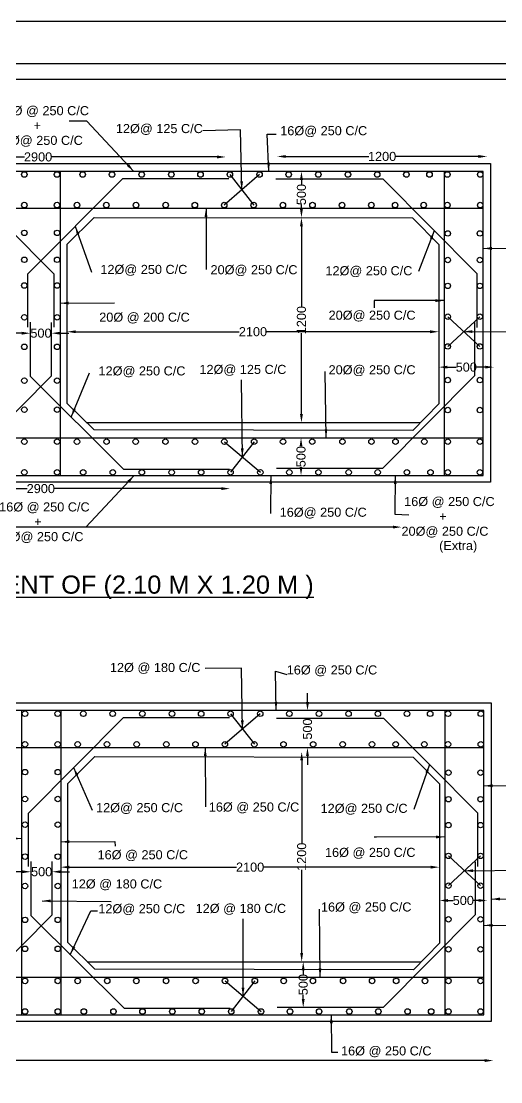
# Model space of a CAD drawing. Header units: millimetres. Extents: x 1099666 to 1368832, y 44489344 to 44677703.
# Drawn here: x 1223865 to 1276635, y 44560984 to 44677703 of the extents above; entities that cross this region are included whole.
import ezdxf

# ---------------------------------------------------------------- set-up
doc = ezdxf.new("R2010")
doc.units = ezdxf.units.MM
doc.header["$MEASUREMENT"] = 0
for name, color, linetype in [('DIMENSIONS', 7, 'Continuous'), ('DRAWING', 2, 'Continuous'), ('TEXT', 7, 'Continuous')]:
    doc.layers.add(name, color=color, linetype=linetype)
doc.styles.get("Standard").update_dxf_attribs({"font": 'arial.ttf', "height": 1000})
doc.dimstyles.get("Standard").update_dxf_attribs({"dimtxt": 1000, "dimasz": 950, "dimexe": 0.18, "dimexo": 0.0625, "dimgap": 0.09, "dimtad": 0, "dimdec": 0, "dimzin": 0, "dimdsep": 46, "dimtxsty": 'Standard', "dimcen": 0.09, "dimse1": 1, "dimse2": 1, "dimadec": 0, "dimazin": 0, "dimtfac": 1, "dimtdec": 0, "dimtofl": 0, "dimtmove": 0, "dimatfit": 3, "dimfxl": 1, "dimtolj": 1, "dimtzin": 0, "dimarcsym": 0})

# ---------------------------------------------------------------- blocks, each defined once
blk = doc.blocks.new('*D56')
at = {"layer": 'Defpoints', "color": 0, "transparency": 16777216}
for p in [(1205068, 44662639), (1246375, 44662764), (1246375, 44662764)]:
    blk.add_point(p, dxfattribs=at)
at = {"layer": 'DIMENSIONS', "color": 0, "lineweight": -2, "transparency": 16777216}
for p, q in [((1206018, 44662764), (1224221, 44662764)), ((1245425, 44662764), (1227221, 44662764))]:
    blk.add_line(p, q, dxfattribs=at)
at = {"layer": 'DIMENSIONS', "color": 0, "transparency": 16777216}
for points in [[(1206018, 44662923), (1206018, 44662606), (1205068, 44662764)], [(1245425, 44662923), (1245425, 44662606), (1246375, 44662764)]]:
    blk.add_solid(points, dxfattribs=at)
at = {"layer": 'DIMENSIONS', "color": 0, "transparency": 16777216, "insert": (1225721, 44662764), "char_height": 1000, "attachment_point": 5}
blk.add_mtext('\\A1;2900', dxfattribs=at)
blk = doc.blocks.new('*D57')
at = {"layer": 'Defpoints', "color": 0, "transparency": 16777216}
for p in [(1252020, 44662637), (1275130, 44662818), (1275130, 44662795)]:
    blk.add_point(p, dxfattribs=at)
at = {"layer": 'DIMENSIONS', "color": 0, "lineweight": -2, "transparency": 16777216}
for p, q in [((1252970, 44662818), (1262130, 44662818)), ((1274180, 44662818), (1265019, 44662818))]:
    blk.add_line(p, q, dxfattribs=at)
at = {"layer": 'DIMENSIONS', "color": 0, "transparency": 16777216}
for points in [[(1252970, 44662976), (1252970, 44662659), (1252020, 44662818)], [(1274180, 44662976), (1274180, 44662659), (1275130, 44662818)]]:
    blk.add_solid(points, dxfattribs=at)
at = {"layer": 'DIMENSIONS', "color": 0, "transparency": 16777216, "insert": (1263575, 44662818), "char_height": 1000, "attachment_point": 5}
blk.add_mtext('\\A1;1200', dxfattribs=at)
blk = doc.blocks.new('*D59')
at = {"layer": 'Defpoints', "color": 0, "transparency": 16777216}
for p in [(1254879, 44631851), (1254656, 44627709), (1254879, 44627709)]:
    blk.add_point(p, dxfattribs=at)
at = {"layer": 'DIMENSIONS', "color": 0, "lineweight": -2, "transparency": 16777216}
for p, q in [((1254656, 44630901), (1254656, 44630883)), ((1254656, 44628659), (1254656, 44628677))]:
    blk.add_line(p, q, dxfattribs=at)
at = {"layer": 'DIMENSIONS', "color": 0, "transparency": 16777216}
for points in [[(1254498, 44630901), (1254815, 44630901), (1254656, 44631851)], [(1254498, 44628659), (1254815, 44628659), (1254656, 44627709)]]:
    blk.add_solid(points, dxfattribs=at)
at = {"layer": 'DIMENSIONS', "color": 0, "transparency": 16777216, "insert": (1254656, 44629780), "char_height": 1000, "attachment_point": 5, "rotation": 90}
blk.add_mtext('\\A1;500', dxfattribs=at)
blk = doc.blocks.new('*D60')
at = {"layer": 'Defpoints', "color": 0, "transparency": 16777216}
for p in [(1254700, 44656073), (1254700, 44656073), (1254656, 44633538)]:
    blk.add_point(p, dxfattribs=at)
at = {"layer": 'DIMENSIONS', "color": 0, "lineweight": -2, "transparency": 16777216}
for p, q in [((1254700, 44655123), (1254700, 44646250)), ((1254700, 44634488), (1254700, 44643361))]:
    blk.add_line(p, q, dxfattribs=at)
at = {"layer": 'DIMENSIONS', "color": 0, "transparency": 16777216}
for points in [[(1254542, 44655123), (1254859, 44655123), (1254700, 44656073)], [(1254542, 44634488), (1254859, 44634488), (1254700, 44633538)]]:
    blk.add_solid(points, dxfattribs=at)
at = {"layer": 'DIMENSIONS', "color": 0, "transparency": 16777216, "insert": (1254700, 44644806), "char_height": 1000, "attachment_point": 5, "rotation": 90}
blk.add_mtext('\\A1;1200', dxfattribs=at)
blk = doc.blocks.new('*D61')
at = {"layer": 'Defpoints', "color": 0, "transparency": 16777216}
for p in [(1254700, 44661180), (1254700, 44661180), (1254700, 44656073)]:
    blk.add_point(p, dxfattribs=at)
at = {"layer": 'DIMENSIONS', "color": 0, "lineweight": -2, "transparency": 16777216}
for p, q in [((1254700, 44660230), (1254700, 44659729)), ((1254700, 44657023), (1254700, 44657523))]:
    blk.add_line(p, q, dxfattribs=at)
at = {"layer": 'DIMENSIONS', "color": 0, "transparency": 16777216}
for points in [[(1254542, 44660230), (1254859, 44660230), (1254700, 44661180)], [(1254542, 44657023), (1254859, 44657023), (1254700, 44656073)]]:
    blk.add_solid(points, dxfattribs=at)
at = {"layer": 'DIMENSIONS', "color": 0, "transparency": 16777216, "insert": (1254700, 44658626), "char_height": 1000, "attachment_point": 5, "rotation": 90}
blk.add_mtext('\\A1;500', dxfattribs=at)
blk = doc.blocks.new('*D62')
at = {"layer": 'Defpoints', "color": 0, "transparency": 16777216}
for p in [(1228918, 44643574), (1228918, 44643527), (1269811, 44643574)]:
    blk.add_point(p, dxfattribs=at)
at = {"layer": 'DIMENSIONS', "color": 0, "lineweight": -2, "transparency": 16777216}
for p, q in [((1229868, 44643527), (1247865, 44643527)), ((1268861, 44643527), (1250865, 44643527))]:
    blk.add_line(p, q, dxfattribs=at)
at = {"layer": 'DIMENSIONS', "color": 0, "transparency": 16777216}
for points in [[(1229868, 44643685), (1229868, 44643368), (1228918, 44643527)], [(1268861, 44643685), (1268861, 44643368), (1269811, 44643527)]]:
    blk.add_solid(points, dxfattribs=at)
at = {"layer": 'DIMENSIONS', "color": 0, "transparency": 16777216, "insert": (1249365, 44643527), "char_height": 1000, "attachment_point": 5}
blk.add_mtext('\\A1;2100', dxfattribs=at)
blk = doc.blocks.new('*D63')
at = {"layer": 'Defpoints', "color": 0, "transparency": 16777216}
for p in [(1224867, 44643368), (1224867, 44643368), (1227211, 44643368)]:
    blk.add_point(p, dxfattribs=at)
at = {"layer": 'DIMENSIONS', "color": 0, "lineweight": -2, "transparency": 16777216}
for p, q in [((1223917, 44643368), (1222967, 44643368)), ((1228161, 44643368), (1229111, 44643368))]:
    blk.add_line(p, q, dxfattribs=at)
at = {"layer": 'DIMENSIONS', "color": 0, "transparency": 16777216}
for points in [[(1223917, 44643527), (1223917, 44643210), (1224867, 44643368)], [(1228161, 44643527), (1228161, 44643210), (1227211, 44643368)]]:
    blk.add_solid(points, dxfattribs=at)
at = {"layer": 'DIMENSIONS', "color": 0, "transparency": 16777216, "insert": (1226039, 44643368), "char_height": 1000, "attachment_point": 5}
blk.add_mtext('\\A1;500', dxfattribs=at)
blk = doc.blocks.new('*D64')
at = {"layer": 'Defpoints', "color": 0, "transparency": 16777216}
for p in [(1205198, 44626263), (1205198, 44626041), (1246842, 44625957)]:
    blk.add_point(p, dxfattribs=at)
at = {"layer": 'DIMENSIONS', "color": 0, "lineweight": -2, "transparency": 16777216}
for p, q in [((1206148, 44626263), (1224520, 44626263)), ((1245892, 44626263), (1227520, 44626263))]:
    blk.add_line(p, q, dxfattribs=at)
at = {"layer": 'DIMENSIONS', "color": 0, "transparency": 16777216}
for points in [[(1206148, 44626421), (1206148, 44626104), (1205198, 44626263)], [(1245892, 44626421), (1245892, 44626104), (1246842, 44626263)]]:
    blk.add_solid(points, dxfattribs=at)
at = {"layer": 'DIMENSIONS', "color": 0, "transparency": 16777216, "insert": (1226020, 44626263), "char_height": 1000, "attachment_point": 5}
blk.add_mtext('\\A1;2900', dxfattribs=at)
blk = doc.blocks.new('*D76')
at = {"layer": 'Defpoints', "color": 0, "transparency": 16777216}
for p in [(1129745, 44622169), (1265708, 44622029), (1265708, 44621074)]:
    blk.add_point(p, dxfattribs=at)
at = {"layer": 'DIMENSIONS', "color": 0, "lineweight": -2, "transparency": 16777216}
for p, q in [((1130695, 44622029), (1197384, 44622029)), ((1264758, 44622029), (1200368, 44622029))]:
    blk.add_line(p, q, dxfattribs=at)
at = {"layer": 'DIMENSIONS', "color": 0, "transparency": 16777216}
for points in [[(1130695, 44622187), (1130695, 44621871), (1129745, 44622029)], [(1264758, 44622187), (1264758, 44621871), (1265708, 44622029)]]:
    blk.add_solid(points, dxfattribs=at)
at = {"layer": 'DIMENSIONS', "color": 0, "transparency": 16777216, "insert": (1198876, 44622029), "char_height": 1000, "attachment_point": 5}
blk.add_mtext('\\A1;8300', dxfattribs=at)
blk = doc.blocks.new('*D77')
at = {"layer": 'Defpoints', "color": 0, "transparency": 16777216}
for p in [(1269811, 44640279), (1275867, 44640279), (1269811, 44639632)]:
    blk.add_point(p, dxfattribs=at)
at = {"layer": 'DIMENSIONS', "color": 0, "lineweight": -2, "transparency": 16777216}
for p, q in [((1270761, 44639632), (1271736, 44639632)), ((1274917, 44639632), (1273942, 44639632))]:
    blk.add_line(p, q, dxfattribs=at)
at = {"layer": 'DIMENSIONS', "color": 0, "transparency": 16777216}
for points in [[(1270761, 44639790), (1270761, 44639474), (1269811, 44639632)], [(1274917, 44639790), (1274917, 44639474), (1275867, 44639632)]]:
    blk.add_solid(points, dxfattribs=at)
at = {"layer": 'DIMENSIONS', "color": 0, "transparency": 16777216, "insert": (1272839, 44639632), "char_height": 1000, "attachment_point": 5}
blk.add_mtext('\\A1;500', dxfattribs=at)
blk = doc.blocks.new('*D89')
at = {"layer": 'Defpoints', "color": 0, "transparency": 16777216}
for p in [(1255008, 44601839), (1255366, 44601839), (1255008, 44597772)]:
    blk.add_point(p, dxfattribs=at)
at = {"layer": 'DIMENSIONS', "color": 0, "lineweight": -2, "transparency": 16777216}
for p, q in [((1255366, 44602789), (1255366, 44603739)), ((1255366, 44596822), (1255366, 44595872))]:
    blk.add_line(p, q, dxfattribs=at)
at = {"layer": 'DIMENSIONS', "color": 0, "transparency": 16777216}
for points in [[(1255208, 44602789), (1255524, 44602789), (1255366, 44601839)], [(1255208, 44596822), (1255524, 44596822), (1255366, 44597772)]]:
    blk.add_solid(points, dxfattribs=at)
at = {"layer": 'DIMENSIONS', "color": 0, "transparency": 16777216, "insert": (1255366, 44599805), "char_height": 1000, "attachment_point": 5, "rotation": 90}
blk.add_mtext('\\A1;500', dxfattribs=at)
blk = doc.blocks.new('*D90')
at = {"layer": 'Defpoints', "color": 0, "transparency": 16777216}
for p in [(1224939, 44584332), (1227284, 44584332), (1227284, 44584099)]:
    blk.add_point(p, dxfattribs=at)
at = {"layer": 'DIMENSIONS', "color": 0, "lineweight": -2, "transparency": 16777216}
for p, q in [((1223989, 44584099), (1223039, 44584099)), ((1228234, 44584099), (1229184, 44584099))]:
    blk.add_line(p, q, dxfattribs=at)
at = {"layer": 'DIMENSIONS', "color": 0, "transparency": 16777216}
for points in [[(1223989, 44584258), (1223989, 44583941), (1224939, 44584099)], [(1228234, 44584258), (1228234, 44583941), (1227284, 44584099)]]:
    blk.add_solid(points, dxfattribs=at)
at = {"layer": 'DIMENSIONS', "color": 0, "transparency": 16777216, "insert": (1226111, 44584099), "char_height": 1000, "attachment_point": 5}
blk.add_mtext('\\A1;500', dxfattribs=at)
blk = doc.blocks.new('*D91')
at = {"layer": 'Defpoints', "color": 0, "transparency": 16777216}
for p in [(1269884, 44584603), (1228213, 44583944), (1269884, 44583944)]:
    blk.add_point(p, dxfattribs=at)
at = {"layer": 'DIMENSIONS', "color": 0, "lineweight": -2, "transparency": 16777216}
for p, q in [((1229163, 44584603), (1247548, 44584603)), ((1268934, 44584603), (1250549, 44584603))]:
    blk.add_line(p, q, dxfattribs=at)
at = {"layer": 'DIMENSIONS', "color": 0, "transparency": 16777216}
for points in [[(1229163, 44584762), (1229163, 44584445), (1228213, 44584603)], [(1268934, 44584762), (1268934, 44584445), (1269884, 44584603)]]:
    blk.add_solid(points, dxfattribs=at)
at = {"layer": 'DIMENSIONS', "color": 0, "transparency": 16777216, "insert": (1249049, 44584603), "char_height": 1000, "attachment_point": 5}
blk.add_mtext('\\A1;2100', dxfattribs=at)
blk = doc.blocks.new('*D92')
at = {"layer": 'Defpoints', "color": 0, "transparency": 16777216}
for p in [(1254727, 44597297), (1255287, 44597297), (1254895, 44574198)]:
    blk.add_point(p, dxfattribs=at)
at = {"layer": 'DIMENSIONS', "color": 0, "lineweight": -2, "transparency": 16777216}
for p, q in [((1254727, 44596347), (1254727, 44587192)), ((1254727, 44575148), (1254727, 44584303))]:
    blk.add_line(p, q, dxfattribs=at)
at = {"layer": 'DIMENSIONS', "color": 0, "transparency": 16777216}
for points in [[(1254569, 44596347), (1254885, 44596347), (1254727, 44597297)], [(1254569, 44575148), (1254885, 44575148), (1254727, 44574198)]]:
    blk.add_solid(points, dxfattribs=at)
at = {"layer": 'DIMENSIONS', "color": 0, "transparency": 16777216, "insert": (1254727, 44585747), "char_height": 1000, "attachment_point": 5, "rotation": 90}
blk.add_mtext('\\A1;1200', dxfattribs=at)
blk = doc.blocks.new('*D93')
at = {"layer": 'Defpoints', "color": 0, "transparency": 16777216}
for p in [(1254895, 44574198), (1254895, 44569152), (1254895, 44569152)]:
    blk.add_point(p, dxfattribs=at)
at = {"layer": 'DIMENSIONS', "color": 0, "lineweight": -2, "transparency": 16777216}
for p, q in [((1254895, 44573248), (1254895, 44572778)), ((1254895, 44570102), (1254895, 44570572))]:
    blk.add_line(p, q, dxfattribs=at)
at = {"layer": 'DIMENSIONS', "color": 0, "transparency": 16777216}
for points in [[(1254737, 44573248), (1255053, 44573248), (1254895, 44574198)], [(1254737, 44570102), (1255053, 44570102), (1254895, 44569152)]]:
    blk.add_solid(points, dxfattribs=at)
at = {"layer": 'DIMENSIONS', "color": 0, "transparency": 16777216, "insert": (1254895, 44571675), "char_height": 1000, "attachment_point": 5, "rotation": 90}
blk.add_mtext('\\A1;500', dxfattribs=at)
blk = doc.blocks.new('*D94')
at = {"layer": 'Defpoints', "color": 0, "transparency": 16777216}
for p in [(1269884, 44581075), (1275137, 44581168), (1275137, 44580937)]:
    blk.add_point(p, dxfattribs=at)
at = {"layer": 'DIMENSIONS', "color": 0, "lineweight": -2, "transparency": 16777216}
for p, q in [((1270834, 44580937), (1271408, 44580937)), ((1274187, 44580937), (1273614, 44580937))]:
    blk.add_line(p, q, dxfattribs=at)
at = {"layer": 'DIMENSIONS', "color": 0, "transparency": 16777216}
for points in [[(1270834, 44581095), (1270834, 44580778), (1269884, 44580937)], [(1274187, 44581095), (1274187, 44580778), (1275137, 44580937)]]:
    blk.add_solid(points, dxfattribs=at)
at = {"layer": 'DIMENSIONS', "color": 0, "transparency": 16777216, "insert": (1272511, 44580937), "char_height": 1000, "attachment_point": 5}
blk.add_mtext('\\A1;500', dxfattribs=at)
blk = doc.blocks.new('*D117')
at = {"layer": 'Defpoints', "color": 0, "transparency": 16777216}
for p in [(1130151, 44563203), (1275816, 44563355), (1275816, 44563320)]:
    blk.add_point(p, dxfattribs=at)
at = {"layer": 'DIMENSIONS', "color": 0, "lineweight": -2, "transparency": 16777216}
for p, q in [((1131101, 44563320), (1201491, 44563320)), ((1274866, 44563320), (1204475, 44563320))]:
    blk.add_line(p, q, dxfattribs=at)
at = {"layer": 'DIMENSIONS', "color": 0, "transparency": 16777216}
for points in [[(1131101, 44563478), (1131101, 44563161), (1130151, 44563320)], [(1274866, 44563478), (1274866, 44563161), (1275816, 44563320)]]:
    blk.add_solid(points, dxfattribs=at)
at = {"layer": 'DIMENSIONS', "color": 0, "transparency": 16777216, "insert": (1202983, 44563320), "char_height": 1000, "attachment_point": 5}
blk.add_mtext('\\A1;8300', dxfattribs=at)

msp = doc.modelspace()

# ---------------------------------------------------------------- linework, layer by layer
at = {"layer": 'DIMENSIONS', "color": 0}
msp.add_lwpolyline([(1368831.8, 44489343.7), (1099665.8, 44489343.7), (1099665.8, 44677702.9), (1368831.8, 44677702.9)], close=True, dxfattribs=at)
at = {"layer": 'DIMENSIONS'}
msp.add_lwpolyline([(1362139.2, 44495639.2), (1110959.1, 44495639.2), (1110959.1, 44673046.5), (1362139.2, 44673046.5)], close=True, dxfattribs=at)
msp.add_lwpolyline([(1362139.2, 44671271), (1112771.8, 44671271), (1112771.8, 44495639.2)], dxfattribs=at)
at = {"layer": 'DRAWING', "color": 0}
for points in [[(1129806.9, 44662027.3), (1275511.5, 44662027.3), (1275511.5, 44626963.6), (1129806.9, 44626963.6)], [(1274702.6, 44661179.6), (1130623.1, 44661179.6), (1130623.1, 44627708.6), (1274702.6, 44627708.6)], [(1129879.5, 44602686.7), (1275584, 44602686.7), (1275584, 44567623), (1129879.5, 44567623)], [(1274775.2, 44601838.9), (1130695.7, 44601838.9), (1130695.7, 44568367.9), (1274775.2, 44568367.9)]]:
    msp.add_lwpolyline(points, close=True, dxfattribs=at)
for points in [[(1205232.3, 44660378.4), (1217004, 44660378.4), (1227443.2, 44649913), (1227443.2, 44644014.8)], [(1224576, 44644017), (1224576, 44649885), (1235036.8, 44660410.4), (1246699.3, 44660410.4)], [(1228140.9, 44661179.6), (1228140.9, 44627708.6)], [(1250091, 44660830.6), (1246202.8, 44657468.3)], [(1246825, 44660830.6), (1249447.4, 44657468.3)], [(1251892.8, 44660356.6), (1263643.3, 44660356.6), (1273987.1, 44649926.8), (1273987.1, 44644012)], [(1270395.8, 44661179.6), (1270395.8, 44627708.6)], [(1130623.1, 44657112.3), (1274702.6, 44657112.3)], [(1228918.2, 44635641.7), (1228918.2, 44653154.6), (1231877.9, 44656117.1), (1266925.2, 44656049.1), (1269811.2, 44653123.7), (1269811.2, 44635590.8), (1266944.4, 44632649.1), (1231889.8, 44632717.8), (1228918.2, 44635641.7)], [(1270803.9, 44645185), (1274335, 44641909.9)], [(1274335, 44645185), (1270803.9, 44641909.9)], [(1205335.3, 44628454.4), (1217022.1, 44628454.4), (1227211.1, 44638693.1), (1227211.1, 44644550.3)], [(1224866.7, 44644578.6), (1224866.7, 44638630.8), (1235104.6, 44628408.9), (1246782.1, 44628408.9)], [(1273749.2, 44644546.8), (1273749.2, 44638691.8), (1263627.2, 44628492.8), (1251958, 44628492.8)], [(1231055.8, 44633538.4), (1267811.1, 44633538.4)], [(1130623.1, 44631850.8), (1274702.6, 44631850.8)], [(1246216.6, 44631425.1), (1250181.1, 44628060.9)], [(1249498.1, 44631425.1), (1246899.6, 44628060.9)], [(1223901.9, 44601838.9), (1223901.9, 44568367.9)], [(1228213.4, 44601838.9), (1228213.4, 44568367.9)], [(1270468.3, 44601838.9), (1270468.3, 44568367.9)], [(1224648.5, 44584676.3), (1224648.5, 44590544.3), (1235109.4, 44601069.8), (1246771.8, 44601069.8)], [(1250163.5, 44601489.9), (1246275.3, 44598127.6)], [(1246897.5, 44601489.9), (1249520, 44598127.6)], [(1251965.3, 44601015.9), (1263715.9, 44601015.9), (1274059.6, 44590586.2), (1274059.6, 44584671.3)], [(1130695.7, 44597771.7), (1274775.2, 44597771.7)], [(1228990.7, 44576301.1), (1228990.7, 44593813.9), (1231950.4, 44596776.4), (1266997.8, 44596708.4), (1269883.8, 44593783.1), (1269883.8, 44576250.2), (1267017, 44573308.4), (1231962.3, 44573377.1), (1228990.7, 44576301.1)], [(1270876.4, 44585844.3), (1274407.5, 44582569.3)], [(1274407.5, 44585844.3), (1270876.4, 44582569.3)], [(1205407.9, 44569113.7), (1217094.6, 44569113.7), (1227283.6, 44579352.4), (1227283.6, 44585209.7)], [(1224939.2, 44585237.9), (1224939.2, 44579290.1), (1235177.1, 44569068.3), (1246854.7, 44569068.3)], [(1273821.7, 44585206.1), (1273821.7, 44579351.1), (1263699.7, 44569152.2), (1252030.6, 44569152.2)], [(1231128.3, 44574197.8), (1267883.7, 44574197.8)], [(1130695.7, 44572510.1), (1274775.2, 44572510.1)], [(1246289.1, 44572084.4), (1250253.6, 44568720.2)], [(1249570.6, 44572084.4), (1246972.1, 44568720.2)]]:
    msp.add_lwpolyline(points, dxfattribs=at)
for centre in [(1224202.1, 44660830.6), (1227803.7, 44660830.6), (1230628.4, 44660830.6), (1233852.7, 44660830.6), (1237124.3, 44660830.6), (1240377.2, 44660830.6), (1243590.4, 44660830.6), (1246825, 44660830.6), (1250091, 44660830.6), (1253299.9, 44660830.6), (1256560, 44660830.6), (1259814.8, 44660830.6), (1263040.2, 44660830.6), (1266249.8, 44660830.6), (1268794, 44660830.6), (1270760.4, 44660830.6), (1274370.2, 44660830.6), (1224202.1, 44657468.3), (1227803.7, 44657468.3), (1230006.2, 44657468.3), (1233230.5, 44657468.3), (1236502.1, 44657468.3), (1239755, 44657468.3), (1242968.2, 44657468.3), (1246202.8, 44657468.3), (1249447.4, 44657468.3), (1252656.4, 44657468.3), (1255916.5, 44657468.3), (1259171.3, 44657468.3), (1262396.6, 44657468.3), (1265004.8, 44657468.3), (1268150.5, 44657468.3), (1270760.4, 44657468.3), (1274370.2, 44657468.3), (1224208.8, 44654405.3), (1227814.2, 44654405.3), (1270803.9, 44654346.7), (1274335, 44654346.7), (1224208.8, 44651449.7), (1227814.2, 44651449.7), (1270803.9, 44651420.9), (1274335, 44651420.9), (1224208.8, 44648619.1), (1227814.2, 44648619.1), (1270803.9, 44648574), (1274335, 44648574), (1224208.8, 44645108.4), (1227814.2, 44645108.4), (1270803.9, 44645185), (1274335, 44645185), (1224208.8, 44641870.7), (1227814.2, 44641870.7), (1270803.9, 44641909.9), (1274335, 44641909.9), (1224208.8, 44638139.5), (1227814.2, 44638139.5), (1270803.9, 44638209.1), (1274335, 44638209.1), (1224208.8, 44634956.2), (1227814.2, 44634956.2), (1270803.9, 44634908.1), (1274335, 44634908.1), (1224208.8, 44631425.1), (1227814.2, 44631425.1), (1230001.9, 44631425.1), (1233255.9, 44631425.1), (1236454.8, 44631425.1), (1239737.6, 44631425.1), (1242980.2, 44631425.1), (1246216.6, 44631425.1), (1249498.1, 44631425.1), (1252678.7, 44631425.1), (1255888, 44631425.1), (1259213.1, 44631425.1), (1262405, 44631425.1), (1265047.5, 44631425.1), (1268221.6, 44631425.1), (1270803.9, 44631425.1), (1274335, 44631425.1), (1224208.8, 44628060.9), (1227814.2, 44628060.9), (1230684.9, 44628060.9), (1233938.9, 44628060.9), (1237137.8, 44628060.9), (1240420.6, 44628060.9), (1243663.2, 44628060.9), (1246899.6, 44628060.9), (1250181.1, 44628060.9), (1253361.6, 44628060.9), (1256571, 44628060.9), (1259896.1, 44628060.9), (1263088, 44628060.9), (1266303.1, 44628060.9), (1268904.5, 44628060.9), (1270803.9, 44628060.9), (1274335, 44628060.9), (1224274.7, 44601489.9), (1227876.2, 44601489.9), (1230700.9, 44601489.9), (1233925.2, 44601489.9), (1237196.9, 44601489.9), (1240449.7, 44601489.9), (1243662.9, 44601489.9), (1246897.5, 44601489.9), (1250163.5, 44601489.9), (1253372.5, 44601489.9), (1256632.6, 44601489.9), (1259887.4, 44601489.9), (1263112.7, 44601489.9), (1266322.4, 44601489.9), (1268866.6, 44601489.9), (1270832.9, 44601489.9), (1274442.7, 44601489.9), (1224274.7, 44598127.6), (1227876.2, 44598127.6), (1230078.7, 44598127.6), (1233303.1, 44598127.6), (1236574.7, 44598127.6), (1239827.5, 44598127.6), (1243040.7, 44598127.6), (1246275.3, 44598127.6), (1249520, 44598127.6), (1252728.9, 44598127.6), (1255989, 44598127.6), (1259243.8, 44598127.6), (1262469.2, 44598127.6), (1265077.3, 44598127.6), (1268223, 44598127.6), (1270832.9, 44598127.6), (1274442.7, 44598127.6), (1224281.4, 44595064.6), (1227886.7, 44595064.6), (1270876.4, 44595006), (1274407.5, 44595006), (1224281.4, 44592109.1), (1227886.7, 44592109.1), (1270876.4, 44592080.2), (1274407.5, 44592080.2), (1224281.4, 44589278.5), (1227886.7, 44589278.5), (1270876.4, 44589233.3), (1274407.5, 44589233.3), (1224281.4, 44585767.7), (1227886.7, 44585767.7), (1270876.4, 44585844.3), (1274407.5, 44585844.3), (1224281.4, 44582530), (1227886.7, 44582530), (1270876.4, 44582569.3), (1274407.5, 44582569.3), (1224281.4, 44578798.8), (1227886.7, 44578798.8), (1270876.4, 44578868.4), (1274407.5, 44578868.4), (1224281.4, 44575615.5), (1227886.7, 44575615.5), (1270876.4, 44575567.4), (1274407.5, 44575567.4), (1224281.4, 44572084.4), (1227886.7, 44572084.4), (1230074.5, 44572084.4), (1233328.4, 44572084.4), (1236527.3, 44572084.4), (1239810.1, 44572084.4), (1243052.8, 44572084.4), (1246289.1, 44572084.4), (1249570.6, 44572084.4), (1252751.2, 44572084.4), (1255960.6, 44572084.4), (1259285.6, 44572084.4), (1262477.6, 44572084.4), (1265120.1, 44572084.4), (1268294.1, 44572084.4), (1270876.4, 44572084.4), (1274407.5, 44572084.4), (1224281.4, 44568720.2), (1227886.7, 44568720.2), (1230757.4, 44568720.2), (1234011.4, 44568720.2), (1237210.3, 44568720.2), (1240493.1, 44568720.2), (1243735.7, 44568720.2), (1246972.1, 44568720.2), (1250253.6, 44568720.2), (1253434.2, 44568720.2), (1256643.5, 44568720.2), (1259968.6, 44568720.2), (1263160.5, 44568720.2), (1266375.7, 44568720.2), (1268977.1, 44568720.2), (1270876.4, 44568720.2), (1274407.5, 44568720.2)]:
    msp.add_circle(centre, 302.4, dxfattribs=at)

# ---------------------------------------------------------------- texts
at = {"layer": 'TEXT', "color": 0}
for s, height, p in [('16Ø @ 250 C/C', 1000, (1221365.2, 44667358.1)), ('+', 1000, (1225224.9, 44665723.2)), ('12Ø@ 125 C/C ', 1000, (1234281.6, 44665390)), ('16Ø@ 250 C/C ', 1000, (1252364.8, 44665153.4)), ('20Ø@ 250 C/C', 1000, (1221071.5, 44664088.3)), ('12Ø@ 250 C/C ', 1000, (1232574.7, 44649888.6)), ('20Ø@ 250 C/C', 1000, (1244694.4, 44649855.1)), ('12Ø@ 250 C/C ', 1000, (1257341.2, 44649744.1)), ('20Ø @ 200 C/C', 1000, (1232449.9, 44644631.9)), ('20Ø@ 250 C/C', 1000, (1257688.5, 44644851.7)), ('12Ø@ 250 C/C ', 1000, (1232370.7, 44638719.8)), ('12Ø@ 125 C/C ', 1000, (1243473.6, 44638882.8)), ('20Ø@ 250 C/C', 1000, (1257688.5, 44638841.7)), ('16Ø @ 250 C/C', 1000, (1266001.3, 44624343.7)), ('16Ø @ 250 C/C', 1000, (1221438.2, 44623749.1)), ('16Ø@ 250 C/C ', 1000, (1252307.9, 44623167.1)), ('+', 1000, (1225298, 44622114.2)), ('+', 1000, (1269861, 44622708.8)), ('20Ø@ 250 C/C', 1000, (1221144.6, 44620479.3)), ('20Ø@ 250 C/C', 1000, (1265707.7, 44621073.8)), ('(Extra)', 1000, (1269853.6, 44619500.8)), ('%%UR.C.C DETAILS OF BOX UNDER EARTH BANK VENT OF (2.10 M X 1.20 M )', 2000, (1158567.1, 44614701.2)), ('12Ø @ 180 C/C', 1000, (1233628.9, 44606079.7)), ('16Ø @ 250 C/C', 1000, (1253083, 44605810)), ('12Ø@ 250 C/C ', 1000, (1232099.5, 44590655.5)), ('16Ø @ 250 C/C', 1000, (1244505.4, 44590726.5)), ('12Ø@ 250 C/C ', 1000, (1256807.6, 44590580.4)), ('16Ø @ 250 C/C', 1000, (1232264.2, 44585471.6)), ('16Ø @ 250 C/C', 1000, (1257289.9, 44585730)), ('12Ø @ 180 C/C', 1000, (1229419.5, 44582260.3)), ('16Ø @ 250 C/C', 1000, (1256848, 44579724.5)), ('12Ø@ 250 C/C ', 1000, (1232350.5, 44579534.3)), ('12Ø @ 180 C/C', 1000, (1243056.7, 44579566.8)), ('16Ø @ 250 C/C', 1000, (1259056.6, 44563885.6))]:
    msp.add_text(s, height=height, dxfattribs=at).set_placement(p)

# ---------------------------------------------------------------- dimensions: what is measured, and where the dimension line sits
at = {"layer": 'DIMENSIONS', "color": 0}
for base, p1, p2, text, picture, middle in [((1246374.8, 44662764.3), (1205068, 44662639.1), (1246374.8, 44662764.3), '2900', '*D56', (1225721.4, 44662764.3)), ((1275129.9, 44662817.6), (1252019.6, 44662637.3), (1275129.9, 44662795.2), '1200', '*D57', (1263574.8, 44662817.6)), ((1224866.7, 44643368.2), (1227211.1, 44643368.2), (1224866.7, 44643368.2), '500', '*D63', (1226038.9, 44643368.2)), ((1228918.2, 44643526.7), (1269811.2, 44643573.7), (1228918.2, 44643573.7), '2100', '*D62', (1249364.7, 44643526.7)), ((1269811.2, 44639632.1), (1275867.3, 44640278.6), (1269811.2, 44640278.6), '500', '*D77', (1272839.3, 44639632.1)), ((1205197.9, 44626262.7), (1246841.7, 44625956.5), (1205197.9, 44626041), '2900', '*D64', (1226019.8, 44626262.7)), ((1227283.6, 44584099.4), (1224939.2, 44584332), (1227283.6, 44584332), '500', '*D90', (1226111.4, 44584099.4)), ((1269883.8, 44584603.4), (1228213.4, 44583944.5), (1269883.8, 44583944.5), '2100', '*D91', (1249048.6, 44584603.4)), ((1275137.4, 44580936.6), (1269883.8, 44581075.5), (1275137.4, 44581168.1), '500', '*D94', (1272510.6, 44580936.6)), ((1275815.5, 44563319.8), (1130150.5, 44563202.9), (1275815.5, 44563355.2), '8300', '*D117', (1202983, 44563319.8))]:
    dim = msp.add_linear_dim(base=base, p1=p1, p2=p2, text=text, dimstyle='Standard', dxfattribs=at)
    dim.commit()
    dim.dimension.update_dxf_attribs({"geometry": picture, "text_midpoint": middle})
for base, p1, p2, text, picture, middle in [((1254700.2, 44661179.6), (1254700.2, 44656072.8), (1254700.2, 44661179.6), '500', '*D61', (1254700.2, 44658626.2)), ((1254700.2, 44656072.8), (1254656.5, 44633538.4), (1254700.2, 44656072.8), '1200', '*D60', (1254700.2, 44644805.6)), ((1254656.5, 44627708.6), (1254878.7, 44631850.8), (1254878.7, 44627708.6), '500', '*D59', (1254656.5, 44629779.7)), ((1255366.1, 44601838.9), (1255008.2, 44597771.7), (1255008.2, 44601838.9), '500', '*D89', (1255366.1, 44599805.3)), ((1254726.9, 44597296.7), (1254894.9, 44574197.8), (1255286.9, 44597296.7), '1200', '*D92', (1254726.9, 44585747.2)), ((1254894.9, 44569152.2), (1254894.9, 44574197.8), (1254894.9, 44569152.2), '500', '*D93', (1254894.9, 44571675))]:
    dim = msp.add_linear_dim(base=base, p1=p1, p2=p2, angle=90, text=text, dimstyle='Standard', dxfattribs=at)
    dim.commit()
    dim.dimension.update_dxf_attribs({"geometry": picture, "text_midpoint": middle})
dim = msp.add_linear_dim(base=(1265707.7, 44622028.8), p1=(1129744.5, 44622168.8), p2=(1265707.7, 44621073.8), text='8300', dimstyle='Standard', dxfattribs=at)
dim.commit()
dim.dimension.update_dxf_attribs({"geometry": '*D76', "text_midpoint": (1198876.1, 44622028.8), "dimtype": 160})

# ---------------------------------------------------------------- leaders
for points in [[(1236255.3, 44661179.6), (1231086.7, 44666697.3), (1229131.7, 44666691.6)], [(1248140.5, 44659143.9), (1247998.4, 44665762.4), (1243851.8, 44665644.9)], [(1251115.8, 44661179.6), (1250939.3, 44665263.1), (1251909.8, 44665263.1)], [(1244198.6, 44657112.3), (1244202.6, 44650360.6)], [(1229806.4, 44655147.7), (1231594.7, 44650093.3)], [(1269313.9, 44654638.9), (1267598, 44650160.7)], [(1274702.6, 44652695), (1282397.2, 44652720.1), (1282444.3, 44652020)], [(1228140.9, 44646667.4), (1234139.4, 44646720.7)], [(1270395.8, 44646951.2), (1262694.9, 44646967.5), (1262703.8, 44646172)], [(1272569.4, 44643547.5), (1281909.3, 44643502)], [(1257413.6, 44631850.8), (1257323, 44639137.5)], [(1229363.6, 44634140.9), (1231390.5, 44639004.3)], [(1248198.8, 44629743), (1248112.6, 44638235.9)], [(1236299.5, 44627708.6), (1230976.2, 44622028.8), (1229225.6, 44622028.8)], [(1251339.1, 44627708.6), (1251278.2, 44623518.5)], [(1265031.4, 44627708.6), (1264981.1, 44623457.1), (1266532.2, 44623369.8)], [(1248208.8, 44599808.8), (1248103.9, 44606502.6), (1244112.7, 44606481.5)], [(1251905, 44601838.9), (1251841.7, 44606165.1), (1253083, 44605810)], [(1244112.7, 44597771.7), (1244134.8, 44591239.8)], [(1268796, 44595893.5), (1267076, 44590935.6)], [(1229634.8, 44595561.4), (1231671.4, 44590888.1)], [(1274775.2, 44593556.3), (1282414.6, 44593594.3), (1282459.5, 44592652.9)], [(1223901.9, 44587762.1), (1216121.9, 44587679.1), (1216105.5, 44586972.5)], [(1270468.3, 44587928.7), (1262969.3, 44587904.4), (1262716.2, 44587897.7)], [(1228213.4, 44587394.1), (1234175.1, 44587423.3), (1234195.2, 44586900.4)], [(1272641.9, 44584206.8), (1282004.7, 44584303.5), (1281983.4, 44583331.9)], [(1226154.4, 44580897.3), (1233747, 44580813.3)], [(1275584, 44581083.8), (1278264.5, 44581132.9)], [(1229262, 44574974.1), (1231531.9, 44579808), (1232240.8, 44579788.6)], [(1256752.5, 44572510.1), (1256697, 44579983.3)], [(1248271.4, 44570402.3), (1248273.1, 44578908.4)], [(1274775.2, 44578204.6), (1282543.7, 44578188.1), (1282595.9, 44577126)], [(1257982.9, 44568367.9), (1257992, 44564238.2), (1258707.6, 44564238.2)]]:
    msp.add_leader(points, dimstyle='Standard', override={"dimgap": 0.09, "dimtad": 0}, dxfattribs=at)

doc.saveas('drawing.dxf')
